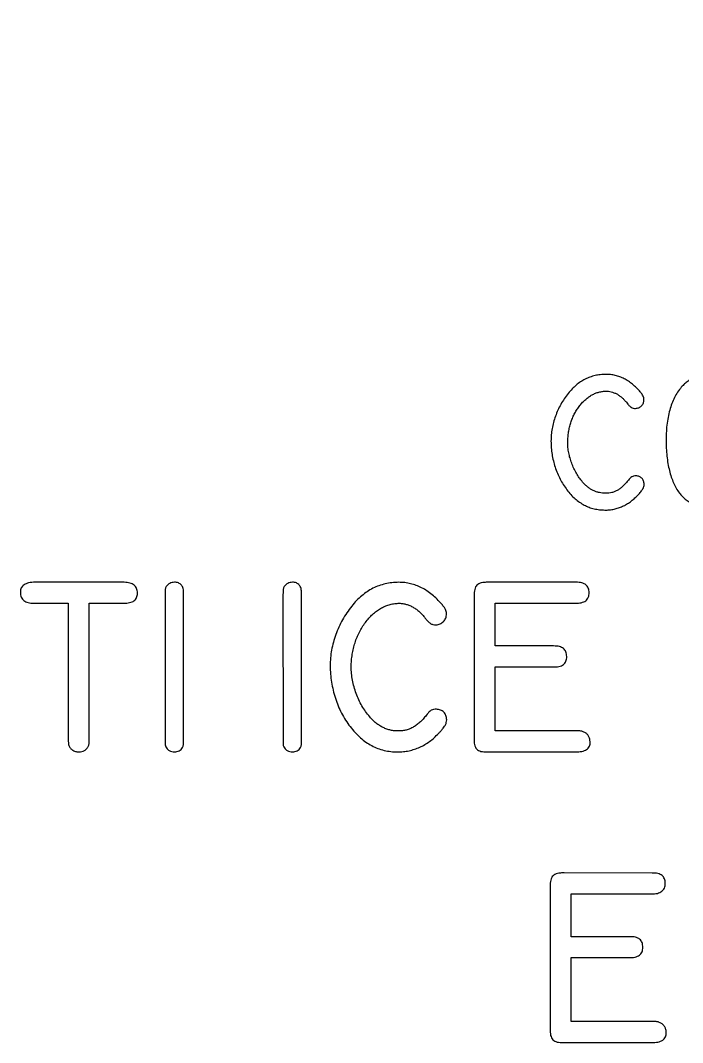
# Model space of a CAD drawing. Header units: inches. Extents: x 0.03 to 5.72, y 0.03 to 3.72.
# Drawn here: x 1.737 to 2.463, y 1.359 to 2.479 of the extents above; entities that cross this region are included whole.
import ezdxf

# ---------------------------------------------------------------- set-up
doc = ezdxf.new("R2010")
doc.units = ezdxf.units.IN
doc.header["$MEASUREMENT"] = 0

msp = doc.modelspace()

# ---------------------------------------------------------------- linework, layer by layer
at = {"color": 7, "linetype": 'Continuous', "lineweight": 25}
for p, q in [((2.3786, 2.091), (2.3786, 2.091)), ((1.8506, 1.8631), (1.7531, 1.8631)), ((2.1516, 1.8631), (2.1517, 1.8631)), ((2.346, 1.8631), (2.2494, 1.8631)), ((1.8954, 1.8498), (1.8955, 1.69)), ((1.9158, 1.69), (1.9158, 1.8506)), ((2.0247, 1.8498), (2.0248, 1.69)), ((2.0451, 1.69), (2.0451, 1.8506)), ((1.7517, 1.8401), (1.7894, 1.8402)), ((1.7894, 1.8402), (1.7894, 1.6928)), ((1.8124, 1.6914), (1.8124, 1.8402)), ((1.8124, 1.8402), (1.8498, 1.8402)), ((2.2342, 1.8482), (2.2342, 1.6925)), ((2.2572, 1.7933), (2.2572, 1.8402)), ((2.2572, 1.8402), (2.3449, 1.8402)), ((2.3214, 1.7933), (2.2572, 1.7933)), ((2.2572, 1.7002), (2.2572, 1.7703)), ((2.2572, 1.7703), (2.3203, 1.7703)), ((2.3462, 1.7002), (2.2572, 1.7002)), ((2.2489, 1.6772), (2.3449, 1.6772)), ((2.4294, 1.5445), (2.3329, 1.5446)), ((2.3176, 1.5296), (2.3177, 1.3739)), ((2.3406, 1.4747), (2.3406, 1.5216)), ((2.3406, 1.5216), (2.4283, 1.5216)), ((2.4048, 1.4747), (2.3406, 1.4747)), ((2.3406, 1.3816), (2.3406, 1.4518)), ((2.3406, 1.4518), (2.4037, 1.4518)), ((2.4297, 1.3816), (2.3406, 1.3816)), ((2.3323, 1.3587), (2.4283, 1.3587))]:
    msp.add_line(p, q, dxfattribs=at)
msp.add_circle((2.875, 2.69), 0.4473, dxfattribs=at)
for points, knots in [([(2.3786, 2.091), (2.3766, 2.0909), (2.3726, 2.0907), (2.3668, 2.0898), (2.3612, 2.0881), (2.3559, 2.0858), (2.3508, 2.0829), (2.346, 2.0792), (2.3414, 2.075), (2.3387, 2.0718), (2.3373, 2.0701)], [0, 0, 0, 0, 0.126561, 0.248779, 0.369585, 0.489659, 0.611274, 0.73585, 0.8645, 1, 1, 1, 1]), ([(2.4164, 2.0717), (2.415, 2.0732), (2.4123, 2.0762), (2.4079, 2.0801), (2.4034, 2.0835), (2.3988, 2.0863), (2.394, 2.0884), (2.389, 2.0899), (2.3839, 2.0908), (2.3804, 2.0909), (2.3786, 2.091)], [0, 0, 0, 0, 0.140971, 0.27474, 0.402395, 0.524769, 0.644718, 0.762605, 0.88028, 1, 1, 1, 1]), ([(2.4964, 2.0931), (2.4949, 2.093), (2.4919, 2.0928), (2.4873, 2.092), (2.4828, 2.0907), (2.4782, 2.089), (2.4739, 2.0868), (2.4697, 2.0843), (2.4659, 2.0814), (2.4635, 2.0792), (2.4624, 2.0781)], [0, 0, 0, 0, 0.1189, 0.238815, 0.363412, 0.491768, 0.621792, 0.748494, 0.874822, 1, 1, 1, 1]), ([(2.3369, 2.0169), (2.3369, 2.0188), (2.3371, 2.0224), (2.3378, 2.0278), (2.3388, 2.033), (2.3402, 2.038), (2.3419, 2.0428), (2.344, 2.0473), (2.3465, 2.0517), (2.3493, 2.0558), (2.3523, 2.0595), (2.3556, 2.0629), (2.359, 2.0657), (2.3625, 2.0681), (2.3662, 2.0699), (2.37, 2.0714), (2.3741, 2.0723), (2.3768, 2.0725), (2.3782, 2.0726)], [0, 0, 0, 0, 0.073672, 0.144808, 0.214096, 0.282072, 0.348651, 0.414274, 0.479768, 0.545566, 0.60964, 0.670672, 0.728318, 0.784091, 0.838278, 0.891672, 0.945302, 1, 1, 1, 1]), ([(2.3782, 2.0726), (2.3793, 2.0726), (2.3814, 2.0725), (2.3846, 2.0719), (2.3876, 2.0709), (2.3906, 2.0696), (2.3934, 2.0678), (2.3962, 2.0657), (2.3988, 2.0632), (2.4004, 2.0613), (2.4012, 2.0604)], [0, 0, 0, 0, 0.119873, 0.239099, 0.355666, 0.475593, 0.597491, 0.72553, 0.858394, 1, 1, 1, 1]), ([(2.4624, 2.0781), (2.461, 2.0764), (2.4581, 2.073), (2.4545, 2.0671), (2.4515, 2.0606), (2.449, 2.0535), (2.4471, 2.0458), (2.4457, 2.0375), (2.4448, 2.0287), (2.4447, 2.0227), (2.4447, 2.0196)], [0, 0, 0, 0, 0.1057049, 0.2151337, 0.3290181, 0.4496305, 0.576639, 0.710541, 0.8514163, 1, 1, 1, 1]), ([(2.3373, 2.0701), (2.3358, 2.0682), (2.333, 2.0643), (2.3292, 2.0582), (2.326, 2.0518), (2.3233, 2.0452), (2.3212, 2.0384), (2.3196, 2.0316), (2.3187, 2.0247), (2.3185, 2.0201), (2.3185, 2.0178)], [0, 0, 0, 0, 0.12811, 0.255289, 0.381248, 0.50707, 0.63174, 0.755364, 0.877608, 1, 1, 1, 1]), ([(2.4112, 2.0537), (2.4119, 2.0538), (2.4131, 2.0539), (2.4149, 2.0544), (2.4164, 2.0553), (2.4178, 2.0565), (2.419, 2.058), (2.4198, 2.0596), (2.4203, 2.0614), (2.4204, 2.0626), (2.4204, 2.0633)], [0, 0, 0, 0, 0.12848, 0.252983, 0.372188, 0.496943, 0.620589, 0.743529, 0.867389, 1, 1, 1, 1]), ([(2.4204, 2.0633), (2.4204, 2.064), (2.4203, 2.0653), (2.4196, 2.0674), (2.4182, 2.0695), (2.4171, 2.0709), (2.4164, 2.0717)], [0, 0, 0, 0, 0.217331, 0.424758, 0.675269, 1, 1, 1, 1]), ([(2.4012, 2.0604), (2.4017, 2.0597), (2.4025, 2.0586), (2.4039, 2.0571), (2.4051, 2.0559), (2.4066, 2.0547), (2.4086, 2.0538), (2.4103, 2.0537), (2.4112, 2.0537)], [0, 0, 0, 0, 0.18622, 0.345944, 0.48012, 0.589873, 0.786183, 1, 1, 1, 1]), ([(2.3185, 2.0178), (2.3185, 2.0154), (2.3187, 2.0105), (2.3195, 2.0033), (2.321, 1.9963), (2.3229, 1.9893), (2.3254, 1.9827), (2.3284, 1.9762), (2.3318, 1.9701), (2.3346, 1.9663), (2.336, 1.9644)], [0, 0, 0, 0, 0.1280023, 0.2544748, 0.3803127, 0.5060693, 0.6310367, 0.754574, 0.8772531, 1, 1, 1, 1]), ([(2.3532, 1.973), (2.3519, 1.9745), (2.3494, 1.9776), (2.3463, 1.9826), (2.3435, 1.9879), (2.3411, 1.9935), (2.3393, 1.9993), (2.3379, 2.0051), (2.337, 2.011), (2.3369, 2.0149), (2.3369, 2.0169)], [0, 0, 0, 0, 0.123429, 0.246362, 0.371654, 0.499321, 0.627274, 0.75299, 0.87671, 1, 1, 1, 1]), ([(2.4447, 2.0196), (2.4447, 2.0165), (2.4448, 2.0104), (2.4455, 2.0016), (2.4466, 1.9933), (2.4482, 1.9857), (2.4502, 1.9786), (2.4527, 1.9721), (2.4556, 1.9662), (2.458, 1.9626), (2.4592, 1.9609)], [0, 0, 0, 0, 0.1531236, 0.2971583, 0.4320365, 0.5593461, 0.6787168, 0.7909631, 0.8980041, 1, 1, 1, 1]), ([(2.3786, 1.9607), (2.3774, 1.9607), (2.375, 1.9607), (2.3715, 1.9613), (2.3681, 1.9622), (2.3648, 1.9636), (2.3617, 1.9653), (2.3587, 1.9675), (2.3558, 1.97), (2.3541, 1.972), (2.3532, 1.973)], [0, 0, 0, 0, 0.123712, 0.244398, 0.364644, 0.484372, 0.606921, 0.731908, 0.862543, 1, 1, 1, 1]), ([(2.4034, 1.9752), (2.4025, 1.974), (2.4007, 1.9718), (2.3978, 1.9687), (2.3948, 1.9662), (2.3917, 1.9641), (2.3886, 1.9625), (2.3853, 1.9614), (2.382, 1.9607), (2.3798, 1.9607), (2.3786, 1.9607)], [0, 0, 0, 0, 0.149864, 0.289861, 0.421163, 0.544177, 0.661735, 0.775991, 0.887369, 1, 1, 1, 1]), ([(2.4117, 1.9797), (2.4108, 1.9797), (2.4092, 1.9796), (2.407, 1.9788), (2.405, 1.9773), (2.404, 1.9759), (2.4034, 1.9752)], [0, 0, 0, 0, 0.259798, 0.482573, 0.716463, 1, 1, 1, 1]), ([(2.4207, 1.9703), (2.4206, 1.971), (2.4205, 1.9723), (2.42, 1.9741), (2.4192, 1.9757), (2.4181, 1.9771), (2.4168, 1.9783), (2.4153, 1.9791), (2.4135, 1.9796), (2.4123, 1.9797), (2.4117, 1.9797)], [0, 0, 0, 0, 0.1408416, 0.2698637, 0.3922871, 0.5111594, 0.6311308, 0.7476464, 0.8702315, 1, 1, 1, 1]), ([(2.336, 1.9644), (2.3374, 1.9627), (2.3402, 1.9592), (2.3448, 1.9547), (2.3497, 1.9508), (2.3548, 1.9477), (2.3602, 1.9452), (2.3657, 1.9436), (2.3716, 1.9425), (2.3755, 1.9424), (2.3775, 1.9423)], [0, 0, 0, 0, 0.139278, 0.27153, 0.397654, 0.519268, 0.638444, 0.757385, 0.876903, 1, 1, 1, 1]), ([(2.4135, 1.9584), (2.4141, 1.9591), (2.4153, 1.9604), (2.4169, 1.9623), (2.4182, 1.9639), (2.4194, 1.9657), (2.4205, 1.9678), (2.4206, 1.9695), (2.4207, 1.9703)], [0, 0, 0, 0, 0.200215, 0.371652, 0.518084, 0.638274, 0.834208, 1, 1, 1, 1]), ([(2.4592, 1.9609), (2.4603, 1.9596), (2.4626, 1.9569), (2.4667, 1.9534), (2.4712, 1.9503), (2.4761, 1.9475), (2.4812, 1.9453), (2.4864, 1.9436), (2.4916, 1.9426), (2.4951, 1.9424), (2.4968, 1.9423)], [0, 0, 0, 0, 0.121113, 0.243963, 0.369981, 0.501105, 0.632263, 0.757497, 0.880131, 1, 1, 1, 1]), ([(2.3775, 1.9423), (2.3792, 1.9423), (2.3826, 1.9424), (2.3876, 1.9432), (2.3924, 1.9445), (2.3971, 1.9463), (2.4015, 1.9486), (2.4057, 1.9514), (2.4097, 1.9547), (2.4122, 1.9572), (2.4135, 1.9584)], [0, 0, 0, 0, 0.12683, 0.250997, 0.373134, 0.494165, 0.61602, 0.740198, 0.867607, 1, 1, 1, 1]), ([(1.7531, 1.8631), (1.7518, 1.8631), (1.7494, 1.8631), (1.746, 1.8625), (1.7432, 1.8617), (1.7408, 1.8605), (1.739, 1.8589), (1.7377, 1.857), (1.737, 1.8546), (1.7369, 1.8529), (1.7369, 1.852)], [0, 0, 0, 0, 0.174047, 0.323777, 0.455577, 0.569309, 0.675346, 0.776885, 0.882429, 1, 1, 1, 1]), ([(1.8652, 1.8512), (1.8651, 1.8521), (1.8651, 1.8539), (1.8643, 1.8564), (1.8632, 1.8585), (1.8615, 1.8602), (1.8594, 1.8615), (1.8568, 1.8624), (1.8539, 1.863), (1.8517, 1.863), (1.8506, 1.8631)], [0, 0, 0, 0, 0.1308293, 0.2473485, 0.357249, 0.465448, 0.5775822, 0.7024959, 0.8410474, 1, 1, 1, 1]), ([(1.9058, 1.8631), (1.9049, 1.863), (1.9031, 1.8629), (1.9007, 1.862), (1.8985, 1.8605), (1.8974, 1.8592), (1.8968, 1.8585)], [0, 0, 0, 0, 0.252822, 0.495908, 0.737887, 1, 1, 1, 1]), ([(1.9158, 1.8506), (1.9158, 1.8516), (1.9158, 1.8535), (1.9153, 1.8561), (1.9145, 1.8583), (1.9134, 1.8601), (1.9119, 1.8615), (1.9101, 1.8625), (1.908, 1.8631), (1.9066, 1.8631), (1.9058, 1.8631)], [0, 0, 0, 0, 0.162439, 0.303775, 0.43068, 0.542576, 0.650112, 0.75758, 0.872008, 1, 1, 1, 1]), ([(2.0351, 1.8631), (2.0342, 1.863), (2.0325, 1.8629), (2.03, 1.862), (2.0278, 1.8605), (2.0267, 1.8592), (2.0261, 1.8585)], [0, 0, 0, 0, 0.252822, 0.495908, 0.737887, 1, 1, 1, 1]), ([(2.0451, 1.8506), (2.0451, 1.8516), (2.0451, 1.8535), (2.0446, 1.8561), (2.0438, 1.8583), (2.0427, 1.8601), (2.0412, 1.8615), (2.0394, 1.8625), (2.0373, 1.8631), (2.0359, 1.8631), (2.0351, 1.8631)], [0, 0, 0, 0, 0.162439, 0.303775, 0.43068, 0.542576, 0.650112, 0.75758, 0.872008, 1, 1, 1, 1]), ([(2.1517, 1.8631), (2.1491, 1.863), (2.1442, 1.8628), (2.1368, 1.8616), (2.1299, 1.8595), (2.1232, 1.8567), (2.1168, 1.8529), (2.1109, 1.8484), (2.1051, 1.8431), (2.1017, 1.8391), (2.1, 1.837)], [0, 0, 0, 0, 0.126561, 0.248779, 0.369585, 0.489659, 0.611274, 0.73585, 0.8645, 1, 1, 1, 1]), ([(2.1988, 1.839), (2.1971, 1.8409), (2.1938, 1.8447), (2.1883, 1.8495), (2.1827, 1.8538), (2.1768, 1.8572), (2.1708, 1.8598), (2.1646, 1.8617), (2.1582, 1.8629), (2.1538, 1.863), (2.1516, 1.8631)], [0, 0, 0, 0, 0.140971, 0.27474, 0.402395, 0.524769, 0.644718, 0.762605, 0.88028, 1, 1, 1, 1]), ([(2.2494, 1.8631), (2.2481, 1.8631), (2.2456, 1.8631), (2.2422, 1.8626), (2.2395, 1.8616), (2.2372, 1.8601), (2.2357, 1.8579), (2.2347, 1.8552), (2.2342, 1.8519), (2.2342, 1.8495), (2.2342, 1.8482)], [0, 0, 0, 0, 0.158509, 0.290837, 0.404817, 0.504314, 0.603454, 0.715941, 0.846957, 1, 1, 1, 1]), ([(2.3602, 1.8518), (2.3602, 1.8527), (2.3602, 1.8544), (2.3595, 1.8568), (2.3584, 1.8588), (2.3568, 1.8604), (2.3547, 1.8617), (2.3522, 1.8625), (2.3493, 1.8631), (2.3471, 1.8631), (2.346, 1.8631)], [0, 0, 0, 0, 0.129754, 0.244204, 0.352358, 0.457624, 0.571353, 0.69607, 0.837509, 1, 1, 1, 1]), ([(1.7369, 1.852), (1.7369, 1.8511), (1.737, 1.8493), (1.7378, 1.8469), (1.7389, 1.8447), (1.7407, 1.8431), (1.7427, 1.8417), (1.7454, 1.8408), (1.7484, 1.8402), (1.7505, 1.8402), (1.7517, 1.8401)], [0, 0, 0, 0, 0.129367, 0.244583, 0.353255, 0.461557, 0.575019, 0.700289, 0.84096, 1, 1, 1, 1]), ([(1.8498, 1.8402), (1.851, 1.8402), (1.8533, 1.8402), (1.8565, 1.8407), (1.8592, 1.8415), (1.8614, 1.8427), (1.8631, 1.8443), (1.8643, 1.8463), (1.8651, 1.8486), (1.8651, 1.8503), (1.8652, 1.8512)], [0, 0, 0, 0, 0.168067, 0.313873, 0.443459, 0.557405, 0.664641, 0.767971, 0.878026, 1, 1, 1, 1]), ([(1.8968, 1.8585), (1.8965, 1.858), (1.896, 1.8571), (1.8956, 1.8553), (1.8955, 1.8529), (1.8954, 1.8509), (1.8954, 1.8498)], [0, 0, 0, 0, 0.170737, 0.353675, 0.609135, 1, 1, 1, 1]), ([(2.0261, 1.8585), (2.0258, 1.858), (2.0253, 1.8571), (2.0249, 1.8553), (2.0248, 1.8529), (2.0247, 1.8509), (2.0247, 1.8498)], [0, 0, 0, 0, 0.170737, 0.353675, 0.609135, 1, 1, 1, 1]), ([(2.3449, 1.8402), (2.3461, 1.8402), (2.3484, 1.8401), (2.3516, 1.8407), (2.3543, 1.8415), (2.3565, 1.8428), (2.3583, 1.8445), (2.3595, 1.8466), (2.3602, 1.8491), (2.3602, 1.8508), (2.3602, 1.8518)], [0, 0, 0, 0, 0.1654754, 0.3098713, 0.4369092, 0.5515287, 0.6561244, 0.7616721, 0.8737916, 1, 1, 1, 1]), ([(2.0994, 1.7705), (2.0995, 1.7728), (2.0997, 1.7774), (2.1006, 1.7842), (2.1018, 1.7906), (2.1036, 1.7969), (2.1058, 1.8028), (2.1084, 1.8085), (2.1115, 1.814), (2.115, 1.8191), (2.1188, 1.8238), (2.1228, 1.828), (2.1271, 1.8315), (2.1315, 1.8345), (2.1361, 1.8368), (2.1409, 1.8386), (2.1459, 1.8397), (2.1493, 1.84), (2.1511, 1.8401)], [0, 0, 0, 0, 0.0736723, 0.1448084, 0.2140961, 0.2820723, 0.3486515, 0.4142736, 0.4797676, 0.5455658, 0.6096396, 0.6706723, 0.7283179, 0.7840909, 0.8382778, 0.8916716, 0.9453019, 1, 1, 1, 1]), ([(2.1511, 1.8401), (2.1524, 1.8401), (2.1551, 1.84), (2.1591, 1.8392), (2.1629, 1.8381), (2.1666, 1.8363), (2.1701, 1.8342), (2.1736, 1.8316), (2.1768, 1.8284), (2.1788, 1.826), (2.1798, 1.8248)], [0, 0, 0, 0, 0.119873, 0.239099, 0.355666, 0.475593, 0.597491, 0.72553, 0.858394, 1, 1, 1, 1]), ([(2.2039, 1.8285), (2.2039, 1.8294), (2.2038, 1.8311), (2.2029, 1.8336), (2.2011, 1.8362), (2.1997, 1.838), (2.1988, 1.839)], [0, 0, 0, 0, 0.217331, 0.424758, 0.675269, 1, 1, 1, 1]), ([(2.1, 1.837), (2.0982, 1.8346), (2.0946, 1.8298), (2.0899, 1.8221), (2.0859, 1.8141), (2.0825, 1.8058), (2.0798, 1.7974), (2.0779, 1.7889), (2.0767, 1.7803), (2.0765, 1.7745), (2.0764, 1.7716)], [0, 0, 0, 0, 0.12811, 0.255289, 0.381248, 0.50707, 0.63174, 0.755364, 0.877608, 1, 1, 1, 1]), ([(2.1924, 1.8165), (2.1932, 1.8166), (2.1947, 1.8167), (2.1969, 1.8174), (2.1989, 1.8186), (2.2006, 1.82), (2.2021, 1.8218), (2.2031, 1.8239), (2.2038, 1.8261), (2.2038, 1.8277), (2.2039, 1.8285)], [0, 0, 0, 0, 0.12848, 0.252983, 0.372188, 0.496943, 0.620589, 0.743529, 0.867389, 1, 1, 1, 1]), ([(2.1798, 1.8248), (2.1804, 1.824), (2.1815, 1.8226), (2.1833, 1.8207), (2.1847, 1.8192), (2.1866, 1.8178), (2.1891, 1.8166), (2.1913, 1.8166), (2.1924, 1.8165)], [0, 0, 0, 0, 0.18622, 0.345944, 0.48012, 0.589873, 0.786183, 1, 1, 1, 1]), ([(2.3357, 1.7817), (2.3356, 1.7826), (2.3356, 1.7844), (2.335, 1.7868), (2.3339, 1.7889), (2.3322, 1.7906), (2.3301, 1.7919), (2.3276, 1.7927), (2.3247, 1.7933), (2.3225, 1.7933), (2.3214, 1.7933)], [0, 0, 0, 0, 0.131762, 0.248301, 0.356631, 0.464506, 0.57666, 0.700281, 0.839761, 1, 1, 1, 1]), ([(2.3203, 1.7703), (2.3216, 1.7703), (2.3239, 1.7703), (2.3271, 1.7708), (2.3298, 1.7716), (2.3321, 1.7728), (2.3338, 1.7745), (2.335, 1.7766), (2.3357, 1.779), (2.3357, 1.7807), (2.3357, 1.7817)], [0, 0, 0, 0, 0.168511, 0.315053, 0.442072, 0.555361, 0.660409, 0.76483, 0.875171, 1, 1, 1, 1]), ([(2.0764, 1.7716), (2.0765, 1.7686), (2.0767, 1.7625), (2.0778, 1.7535), (2.0796, 1.7447), (2.082, 1.7361), (2.0851, 1.7277), (2.0888, 1.7197), (2.0932, 1.712), (2.0966, 1.7073), (2.0983, 1.7049)], [0, 0, 0, 0, 0.128002, 0.254475, 0.380313, 0.506069, 0.631037, 0.754574, 0.877253, 1, 1, 1, 1]), ([(2.1198, 1.7156), (2.1183, 1.7175), (2.1152, 1.7213), (2.1112, 1.7276), (2.1077, 1.7342), (2.1048, 1.7412), (2.1025, 1.7485), (2.1008, 1.7558), (2.0997, 1.7631), (2.0995, 1.768), (2.0994, 1.7705)], [0, 0, 0, 0, 0.123429, 0.2463619, 0.3716536, 0.4993213, 0.6272738, 0.7529903, 0.8767101, 1, 1, 1, 1]), ([(2.1516, 1.7002), (2.1501, 1.7002), (2.1471, 1.7002), (2.1427, 1.701), (2.1385, 1.7021), (2.1344, 1.7039), (2.1305, 1.706), (2.1267, 1.7088), (2.1231, 1.7119), (2.1209, 1.7143), (2.1198, 1.7156)], [0, 0, 0, 0, 0.123712, 0.244398, 0.364644, 0.484372, 0.606921, 0.731908, 0.862543, 1, 1, 1, 1]), ([(2.1826, 1.7184), (2.1815, 1.7169), (2.1792, 1.7141), (2.1756, 1.7103), (2.1718, 1.7072), (2.168, 1.7045), (2.164, 1.7025), (2.16, 1.7011), (2.1558, 1.7003), (2.1531, 1.7002), (2.1516, 1.7002)], [0, 0, 0, 0, 0.149864, 0.289861, 0.421163, 0.544177, 0.661735, 0.775991, 0.887369, 1, 1, 1, 1]), ([(2.193, 1.724), (2.1919, 1.724), (2.1899, 1.7239), (2.1871, 1.7229), (2.1847, 1.721), (2.1834, 1.7193), (2.1826, 1.7184)], [0, 0, 0, 0, 0.259798, 0.482573, 0.716463, 1, 1, 1, 1]), ([(2.2042, 1.7122), (2.2041, 1.7131), (2.204, 1.7147), (2.2034, 1.717), (2.2024, 1.719), (2.201, 1.7208), (2.1994, 1.7222), (2.1975, 1.7232), (2.1953, 1.7238), (2.1938, 1.7239), (2.193, 1.724)], [0, 0, 0, 0, 0.140842, 0.269864, 0.392287, 0.511159, 0.631131, 0.747646, 0.870232, 1, 1, 1, 1]), ([(2.0983, 1.7049), (2.1001, 1.7027), (2.1036, 1.6984), (2.1094, 1.6927), (2.1155, 1.6879), (2.1219, 1.684), (2.1285, 1.6809), (2.1355, 1.6788), (2.1428, 1.6774), (2.1478, 1.6773), (2.1503, 1.6772)], [0, 0, 0, 0, 0.139278, 0.27153, 0.397654, 0.519268, 0.638444, 0.757385, 0.876903, 1, 1, 1, 1]), ([(2.1952, 1.6974), (2.196, 1.6983), (2.1975, 1.6999), (2.1995, 1.7022), (2.2011, 1.7043), (2.2026, 1.7065), (2.2039, 1.7091), (2.2041, 1.7113), (2.2042, 1.7122)], [0, 0, 0, 0, 0.200215, 0.371652, 0.518084, 0.638274, 0.834208, 1, 1, 1, 1]), ([(1.7894, 1.6928), (1.7894, 1.6918), (1.7894, 1.6901), (1.7894, 1.688), (1.7895, 1.6865), (1.7896, 1.6856), (1.7897, 1.6852)], [0, 0, 0, 0, 0.401467, 0.649783, 0.824414, 1, 1, 1, 1]), ([(2.1503, 1.6772), (2.1524, 1.6773), (2.1567, 1.6774), (2.1629, 1.6784), (2.1689, 1.6801), (2.1747, 1.6822), (2.1802, 1.6851), (2.1855, 1.6886), (2.1905, 1.6927), (2.1936, 1.6958), (2.1952, 1.6974)], [0, 0, 0, 0, 0.12683, 0.250997, 0.373134, 0.494165, 0.61602, 0.740198, 0.867607, 1, 1, 1, 1]), ([(2.2342, 1.6925), (2.2342, 1.6911), (2.2341, 1.6887), (2.2346, 1.6853), (2.2354, 1.6825), (2.237, 1.6803), (2.2391, 1.6787), (2.2419, 1.6777), (2.2452, 1.6772), (2.2476, 1.6772), (2.2489, 1.6772)], [0, 0, 0, 0, 0.158944, 0.291446, 0.404705, 0.504515, 0.603966, 0.715313, 0.846477, 1, 1, 1, 1]), ([(2.3538, 1.6993), (2.3534, 1.6995), (2.3525, 1.6999), (2.3509, 1.7001), (2.3488, 1.7002), (2.3472, 1.7002), (2.3462, 1.7002)], [0, 0, 0, 0, 0.185114, 0.367125, 0.615123, 1, 1, 1, 1]), ([(2.3614, 1.6886), (2.3612, 1.6898), (2.3609, 1.6922), (2.3594, 1.6954), (2.357, 1.6979), (2.3549, 1.6988), (2.3538, 1.6993)], [0, 0, 0, 0, 0.269511, 0.509617, 0.744319, 1, 1, 1, 1]), ([(1.7897, 1.6852), (1.7899, 1.6846), (1.7902, 1.6835), (1.7911, 1.682), (1.7923, 1.6806), (1.7937, 1.6795), (1.7953, 1.6785), (1.7971, 1.6778), (1.7989, 1.6773), (1.8002, 1.6773), (1.8009, 1.6772)], [0, 0, 0, 0, 0.120075, 0.238469, 0.3575, 0.484643, 0.612941, 0.740114, 0.867525, 1, 1, 1, 1]), ([(1.8009, 1.6772), (1.802, 1.6773), (1.8042, 1.6774), (1.8071, 1.6786), (1.8096, 1.6806), (1.8107, 1.6823), (1.8113, 1.6832)], [0, 0, 0, 0, 0.271625, 0.513707, 0.751405, 1, 1, 1, 1]), ([(1.8113, 1.6832), (1.8114, 1.6837), (1.8118, 1.6846), (1.8122, 1.6863), (1.8124, 1.6886), (1.8124, 1.6903), (1.8124, 1.6914)], [0, 0, 0, 0, 0.1806883, 0.369676, 0.6224896, 1, 1, 1, 1]), ([(1.8955, 1.69), (1.8955, 1.689), (1.8955, 1.6875), (1.8955, 1.6855), (1.8957, 1.6841), (1.8961, 1.6833), (1.8962, 1.6829)], [0, 0, 0, 0, 0.400719, 0.653819, 0.825724, 1, 1, 1, 1]), ([(1.8962, 1.6829), (1.8967, 1.6821), (1.8976, 1.6805), (1.9, 1.6787), (1.9027, 1.6775), (1.9048, 1.6773), (1.9058, 1.6772)], [0, 0, 0, 0, 0.230334, 0.479964, 0.74004, 1, 1, 1, 1]), ([(1.9058, 1.6772), (1.9067, 1.6773), (1.9085, 1.6774), (1.9109, 1.6785), (1.9132, 1.6798), (1.9142, 1.6812), (1.9147, 1.6819)], [0, 0, 0, 0, 0.252909, 0.513256, 0.767106, 1, 1, 1, 1]), ([(1.9147, 1.6819), (1.9149, 1.6824), (1.9153, 1.6834), (1.9156, 1.6851), (1.9158, 1.6873), (1.9158, 1.689), (1.9158, 1.69)], [0, 0, 0, 0, 0.196636, 0.386764, 0.637659, 1, 1, 1, 1]), ([(2.0248, 1.69), (2.0248, 1.689), (2.0248, 1.6875), (2.0248, 1.6855), (2.025, 1.6841), (2.0254, 1.6833), (2.0255, 1.6829)], [0, 0, 0, 0, 0.400719, 0.653819, 0.825724, 1, 1, 1, 1]), ([(2.0255, 1.6829), (2.026, 1.6821), (2.0269, 1.6805), (2.0293, 1.6787), (2.032, 1.6775), (2.0341, 1.6773), (2.0351, 1.6772)], [0, 0, 0, 0, 0.230334, 0.479964, 0.74004, 1, 1, 1, 1]), ([(2.0351, 1.6772), (2.036, 1.6773), (2.0378, 1.6774), (2.0402, 1.6785), (2.0425, 1.6798), (2.0436, 1.6812), (2.044, 1.6819)], [0, 0, 0, 0, 0.252909, 0.513256, 0.767106, 1, 1, 1, 1]), ([(2.044, 1.6819), (2.0442, 1.6824), (2.0446, 1.6834), (2.0449, 1.6851), (2.0451, 1.6873), (2.0451, 1.689), (2.0451, 1.69)], [0, 0, 0, 0, 0.196636, 0.386764, 0.637659, 1, 1, 1, 1]), ([(2.3449, 1.6772), (2.3462, 1.6772), (2.3487, 1.6772), (2.3522, 1.6777), (2.3551, 1.6785), (2.3575, 1.6798), (2.3594, 1.6814), (2.3607, 1.6835), (2.3614, 1.6859), (2.3614, 1.6876), (2.3614, 1.6886)], [0, 0, 0, 0, 0.1731502, 0.3238704, 0.4538684, 0.569336, 0.6725686, 0.7743729, 0.8804916, 1, 1, 1, 1]), ([(2.3329, 1.5446), (2.3315, 1.5446), (2.3291, 1.5445), (2.3257, 1.5441), (2.3229, 1.5431), (2.3207, 1.5416), (2.3191, 1.5394), (2.3182, 1.5366), (2.3176, 1.5333), (2.3176, 1.5309), (2.3176, 1.5296)], [0, 0, 0, 0, 0.158509, 0.290837, 0.404817, 0.504314, 0.603454, 0.715941, 0.846957, 1, 1, 1, 1]), ([(2.4437, 1.5332), (2.4437, 1.5341), (2.4436, 1.5358), (2.4429, 1.5382), (2.4419, 1.5402), (2.4402, 1.5419), (2.4382, 1.5431), (2.4356, 1.544), (2.4327, 1.5445), (2.4306, 1.5445), (2.4294, 1.5445)], [0, 0, 0, 0, 0.1297537, 0.2442039, 0.3523585, 0.4576237, 0.5713532, 0.6960696, 0.8375093, 1, 1, 1, 1]), ([(2.4283, 1.5216), (2.4295, 1.5216), (2.4318, 1.5216), (2.435, 1.5221), (2.4378, 1.523), (2.44, 1.5243), (2.4417, 1.5259), (2.4429, 1.528), (2.4436, 1.5305), (2.4437, 1.5323), (2.4437, 1.5332)], [0, 0, 0, 0, 0.165475, 0.309871, 0.436909, 0.551529, 0.656124, 0.761672, 0.873792, 1, 1, 1, 1]), ([(2.4191, 1.4631), (2.4191, 1.464), (2.4191, 1.4658), (2.4184, 1.4682), (2.4173, 1.4703), (2.4157, 1.472), (2.4136, 1.4733), (2.411, 1.4742), (2.4081, 1.4747), (2.406, 1.4747), (2.4048, 1.4747)], [0, 0, 0, 0, 0.131762, 0.248301, 0.356631, 0.464506, 0.57666, 0.700281, 0.839761, 1, 1, 1, 1]), ([(2.4037, 1.4518), (2.405, 1.4518), (2.4073, 1.4518), (2.4105, 1.4522), (2.4133, 1.4531), (2.4155, 1.4543), (2.4172, 1.456), (2.4184, 1.458), (2.4191, 1.4604), (2.4191, 1.4622), (2.4191, 1.4631)], [0, 0, 0, 0, 0.168511, 0.315053, 0.442072, 0.555361, 0.660409, 0.76483, 0.875171, 1, 1, 1, 1]), ([(2.4372, 1.3808), (2.4368, 1.381), (2.4359, 1.3813), (2.4344, 1.3816), (2.4323, 1.3816), (2.4307, 1.3816), (2.4297, 1.3816)], [0, 0, 0, 0, 0.185114, 0.367125, 0.615123, 1, 1, 1, 1]), ([(2.4448, 1.37), (2.4447, 1.3713), (2.4444, 1.3736), (2.4429, 1.3768), (2.4404, 1.3793), (2.4383, 1.3803), (2.4372, 1.3808)], [0, 0, 0, 0, 0.269511, 0.509617, 0.744319, 1, 1, 1, 1]), ([(2.3177, 1.3739), (2.3176, 1.3726), (2.3175, 1.3701), (2.318, 1.3667), (2.3189, 1.3639), (2.3204, 1.3617), (2.3226, 1.3601), (2.3253, 1.3591), (2.3286, 1.3587), (2.331, 1.3587), (2.3323, 1.3587)], [0, 0, 0, 0, 0.158944, 0.291446, 0.404705, 0.504515, 0.603966, 0.715313, 0.846477, 1, 1, 1, 1]), ([(2.4283, 1.3587), (2.4297, 1.3587), (2.4321, 1.3587), (2.4356, 1.3591), (2.4385, 1.36), (2.4409, 1.3612), (2.4428, 1.3628), (2.4441, 1.3649), (2.4448, 1.3673), (2.4448, 1.3691), (2.4448, 1.37)], [0, 0, 0, 0, 0.1731502, 0.3238704, 0.4538684, 0.569336, 0.6725686, 0.7743729, 0.8804916, 1, 1, 1, 1])]:
    msp.add_open_spline(points, degree=3, knots=knots, dxfattribs=at)

doc.saveas('drawing.dxf')
